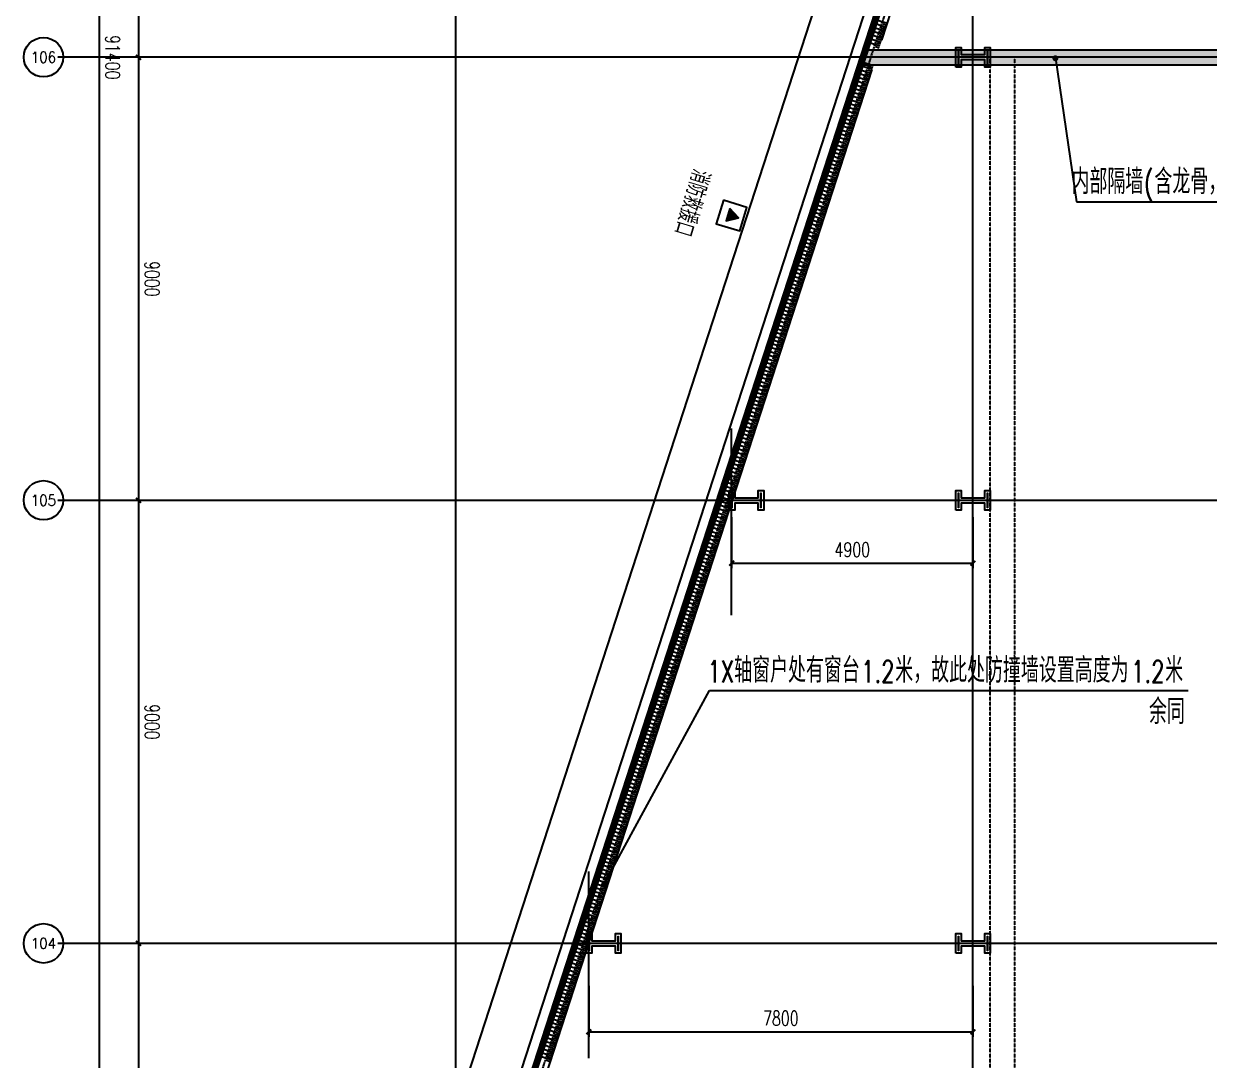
# Model space of a CAD drawing. Extents: x -954573 to 446329, y 489853 to 1226784.
# Drawn here: x -262730 to -238654, y 766445 to 787502 of the extents above; entities that cross this region are included whole.
import ezdxf
from ezdxf.enums import TextEntityAlignment as Align

# ---------------------------------------------------------------- set-up
doc = ezdxf.new("R2010")
doc.units = 0
doc.header["$LTSCALE"] = 10
doc.header["$MEASUREMENT"] = 0
doc.linetypes.add('10平面$0$DOTE', pattern=[2.42, 2, -0.2, 0.02, -0.2])
doc.linetypes.add('10平面$1$DASH', pattern=[0.35, 0.25, -0.1])
doc.layers.get('Defpoints').update_dxf_attribs({"color": 210})
for name, color, linetype in [('10平面$0$99平面图例外参$0$A-HATCH-2', 251, 'Continuous'), ('10平面$0$A-AXIS-D', 8, 'Continuous'), ('10平面$0$A-AXIS-DOTE', 8, '10平面$0$DOTE'), ('10平面$0$A-AXIS-DP', 8, 'Continuous'), ('10平面$0$A-HATCH-2', 8, 'Continuous'), ('10平面$0$A-LIN-V', 8, 'Continuous'), ('10平面$0$A-TEXT', 8, 'Continuous'), ('10平面$0$A-WINDOW', 8, 'Continuous'), ('10平面$0$AS-WALL', 8, 'Continuous'), ('10平面$0$DIM_SYMB', 8, 'Continuous'), ('10平面$0$PUB_HATCH', 8, 'Continuous'), ('10平面$0$PUB_TEXT', 8, 'Continuous'), ('10平面$0$RP-N2-01$0$$0$A-WIND-J', 8, 'Continuous'), ('10平面$0$RP-N2-01$0$A-WIND-J', 8, 'Continuous'), ('10平面$0$建-墙-幕', 8, 'Continuous'), ('A-LIN-V', 9, 'Continuous')]:
    doc.layers.add(name, color=color, linetype=linetype)
doc.layers.add('10平面$0$S-col', color=2, linetype='Continuous', lineweight=0)
doc.styles.add('10平面$0$_TCH_AXIS', font='COMPLEX', dxfattribs={"bigfont": 'GBCBIG'})
doc.styles.add('10平面$0$_TCH_DIM', font='SIMPLEX', dxfattribs={"bigfont": 'GBCBIG'})
doc.styles.add('10平面$0$_TCH_DIM_T3', font='SIMPLEX', dxfattribs={"width": 0.705882, "bigfont": 'GBCBIG'})
doc.dimstyles.new('10平面$0$_TCH_ARCH&&100', dxfattribs={"dimtxt": 297.5, "dimasz": 100, "dimexe": 100, "dimexo": 100, "dimgap": 126.25, "dimtad": 1, "dimdec": 0, "dimzin": 0, "dimdsep": 46, "dimtxsty": '10平面$0$_TCH_DIM_T3', "dimblk": '10平面$0$_ArchTick', "dimcen": 0.09, "dimclrt": 7, "dimazin": 2, "dimtfac": 1, "dimtdec": 0, "dimtix": 1, "dimtmove": 2, "dimatfit": 3, "dimfxl": 0, "dimtolj": 1, "dimtzin": 0, "dimarcsym": 0})
doc.dimstyles.new('10平面$0$_TCH_ARCH&&80', dxfattribs={"dimtxt": 238, "dimasz": 80, "dimexe": 80, "dimexo": 80, "dimgap": 101, "dimtad": 1, "dimdec": 0, "dimzin": 0, "dimdsep": 46, "dimtxsty": '10平面$0$_TCH_DIM_T3', "dimblk": '10平面$0$_ArchTick', "dimcen": 0.09, "dimclrt": 7, "dimazin": 2, "dimtfac": 1, "dimtdec": 0, "dimtix": 1, "dimtmove": 2, "dimatfit": 3, "dimfxl": 0, "dimtolj": 1, "dimtzin": 0, "dimarcsym": 0})

# ---------------------------------------------------------------- blocks, each defined once
blk = doc.blocks.new('10平面$0$_ArchTick')
at = {"color": 0, "linetype": 'ByBlock', "const_width": 0.4}
blk.add_lwpolyline([(-0.5, -0.5), (0.5, 0.5)], dxfattribs=at)
blk = doc.blocks.new('*D2918')
at = {"layer": '10平面$0$A-AXIS-D', "color": 0, "lineweight": -2}
for p, q in [((-38704, -36000), (-39762, -36000)), ((-39662, -36000), (-39662, -45000)), ((-38704, -45000), (-39762, -45000))]:
    blk.add_line(p, q, dxfattribs=at)
at = {"layer": 'Defpoints', "color": 0}
for p in [(-38604, -36000), (-39662, -45000), (-38604, -45000)]:
    blk.add_point(p, dxfattribs=at)
at = {"layer": '10平面$0$A-AXIS-D', "color": 0, "lineweight": -2, "xscale": 100, "yscale": 100, "zscale": 100}
for p, rotation in [((-39662, -36000), 90), ((-39662, -45000), 270)]:
    blk.add_blockref('10平面$0$_ArchTick', p, dxfattribs=dict(at, rotation=rotation))
at = {"layer": '10平面$0$A-AXIS-D', "color": 7, "insert": (-39387, -40500), "char_height": 297.5, "attachment_point": 5, "rotation": 270, "style": '10平面$0$_TCH_DIM_T3'}
blk.add_mtext('\\A1;9000', dxfattribs=at)
blk = doc.blocks.new('*D2919')
at = {"layer": '10平面$0$A-AXIS-D', "color": 0, "lineweight": -2}
for p, q in [((-38704, -27000), (-39762, -27000)), ((-39662, -27000), (-39662, -36000)), ((-38704, -36000), (-39762, -36000))]:
    blk.add_line(p, q, dxfattribs=at)
at = {"layer": 'Defpoints', "color": 0}
for p in [(-38604, -27000), (-39662, -36000), (-38604, -36000)]:
    blk.add_point(p, dxfattribs=at)
at = {"layer": '10平面$0$A-AXIS-D', "color": 0, "lineweight": -2, "xscale": 100, "yscale": 100, "zscale": 100}
for p, rotation in [((-39662, -27000), 90), ((-39662, -36000), 270)]:
    blk.add_blockref('10平面$0$_ArchTick', p, dxfattribs=dict(at, rotation=rotation))
at = {"layer": '10平面$0$A-AXIS-D', "color": 7, "insert": (-39387, -31500), "char_height": 297.5, "attachment_point": 5, "rotation": 270, "style": '10平面$0$_TCH_DIM_T3'}
blk.add_mtext('\\A1;9000', dxfattribs=at)
blk = doc.blocks.new('*D2920')
at = {"layer": '10平面$0$A-AXIS-D', "color": 0, "lineweight": -2}
for p, q in [((-38704, -18000), (-39762, -18000)), ((-39662, -18000), (-39662, -27000)), ((-38704, -27000), (-39762, -27000))]:
    blk.add_line(p, q, dxfattribs=at)
at = {"layer": 'Defpoints', "color": 0}
for p in [(-38604, -18000), (-39662, -27000), (-38604, -27000)]:
    blk.add_point(p, dxfattribs=at)
at = {"layer": '10平面$0$A-AXIS-D', "color": 0, "lineweight": -2, "xscale": 100, "yscale": 100, "zscale": 100}
for p, rotation in [((-39662, -18000), 90), ((-39662, -27000), 270)]:
    blk.add_blockref('10平面$0$_ArchTick', p, dxfattribs=dict(at, rotation=rotation))
at = {"layer": '10平面$0$A-AXIS-D', "color": 7, "insert": (-39387, -22500), "char_height": 297.5, "attachment_point": 5, "rotation": 270, "style": '10平面$0$_TCH_DIM_T3'}
blk.add_mtext('\\A1;9000', dxfattribs=at)
blk = doc.blocks.new('*D2921')
at = {"layer": '10平面$0$A-AXIS-D', "color": 0, "lineweight": -2}
for p, q in [((-38704, -9000), (-39762, -9000)), ((-39662, -9000), (-39662, -18000)), ((-38704, -18000), (-39762, -18000))]:
    blk.add_line(p, q, dxfattribs=at)
at = {"layer": 'Defpoints', "color": 0}
for p in [(-38604, -9000), (-39662, -18000), (-38604, -18000)]:
    blk.add_point(p, dxfattribs=at)
at = {"layer": '10平面$0$A-AXIS-D', "color": 0, "lineweight": -2, "xscale": 100, "yscale": 100, "zscale": 100}
for p, rotation in [((-39662, -9000), 90), ((-39662, -18000), 270)]:
    blk.add_blockref('10平面$0$_ArchTick', p, dxfattribs=dict(at, rotation=rotation))
at = {"layer": '10平面$0$A-AXIS-D', "color": 7, "insert": (-39387, -13500), "char_height": 297.5, "attachment_point": 5, "rotation": 270, "style": '10平面$0$_TCH_DIM_T3'}
blk.add_mtext('\\A1;9000', dxfattribs=at)
blk = doc.blocks.new('*D3044')
at = {"layer": '10平面$0$A-AXIS-D', "color": 0, "lineweight": -2}
for p, q in [((-38804, 27700), (-40562, 27700)), ((-40462, 27700), (-40462, -63700)), ((-38804, -63700), (-40562, -63700))]:
    blk.add_line(p, q, dxfattribs=at)
at = {"layer": 'Defpoints', "color": 0}
for p in [(-38704, 27700), (-40462, -63700), (-38704, -63700)]:
    blk.add_point(p, dxfattribs=at)
at = {"layer": '10平面$0$A-AXIS-D', "color": 0, "lineweight": -2, "xscale": 100, "yscale": 100, "zscale": 100}
for p, rotation in [((-40462, 27700), 90), ((-40462, -63700), 270)]:
    blk.add_blockref('10平面$0$_ArchTick', p, dxfattribs=dict(at, rotation=rotation))
at = {"layer": '10平面$0$A-AXIS-D', "color": 7, "insert": (-40187, -18000), "char_height": 297.5, "attachment_point": 5, "rotation": 270, "style": '10平面$0$_TCH_DIM_T3'}
blk.add_mtext('\\A1;91400', dxfattribs=at)
blk = doc.blocks.new('*D3159')
at = {"layer": '10平面$0$A-AXIS-D', "color": 0, "lineweight": -2}
for p, q in [((-27618, -27340), (-27618, -28377)), ((-22718, -27340), (-22718, -28377)), ((-27618, -28277), (-22718, -28277))]:
    blk.add_line(p, q, dxfattribs=at)
at = {"layer": 'Defpoints', "color": 0}
for p in [(-27618, -27240), (-22718, -27240), (-22718, -28277)]:
    blk.add_point(p, dxfattribs=at)
at = {"layer": '10平面$0$A-AXIS-D', "color": 0, "lineweight": -2, "xscale": 100, "yscale": 100, "zscale": 100, "rotation": 180}
blk.add_blockref('10平面$0$_ArchTick', (-27618, -28277), dxfattribs=at)
at = {"layer": '10平面$0$A-AXIS-D', "color": 0, "lineweight": -2, "xscale": 100, "yscale": 100, "zscale": 100}
blk.add_blockref('10平面$0$_ArchTick', (-22718, -28277), dxfattribs=at)
at = {"layer": '10平面$0$A-AXIS-D', "color": 7, "insert": (-25168, -28002), "char_height": 297.5, "attachment_point": 5, "style": '10平面$0$_TCH_DIM_T3'}
blk.add_mtext('\\A1;4900', dxfattribs=at)
blk = doc.blocks.new('*D3160')
at = {"layer": '10平面$0$A-AXIS-D', "color": 0, "lineweight": -2}
for p, q in [((-30518, -36860), (-30518, -37897)), ((-22718, -36860), (-22718, -37897)), ((-30518, -37797), (-22718, -37797))]:
    blk.add_line(p, q, dxfattribs=at)
at = {"layer": 'Defpoints', "color": 0}
for p in [(-30518, -36760), (-22718, -36760), (-22718, -37797)]:
    blk.add_point(p, dxfattribs=at)
at = {"layer": '10平面$0$A-AXIS-D', "color": 0, "lineweight": -2, "xscale": 100, "yscale": 100, "zscale": 100, "rotation": 180}
blk.add_blockref('10平面$0$_ArchTick', (-30518, -37797), dxfattribs=at)
at = {"layer": '10平面$0$A-AXIS-D', "color": 0, "lineweight": -2, "xscale": 100, "yscale": 100, "zscale": 100}
blk.add_blockref('10平面$0$_ArchTick', (-22718, -37797), dxfattribs=at)
at = {"layer": '10平面$0$A-AXIS-D', "color": 7, "insert": (-26618, -37522), "char_height": 297.5, "attachment_point": 5, "style": '10平面$0$_TCH_DIM_T3'}
blk.add_mtext('\\A1;7800', dxfattribs=at)
blk = doc.blocks.new('10平面$0$_FZH')
at = {"layer": '10平面$0$A-HATCH-2'}
blk.add_lwpolyline([(-0.437, -0.25), (-0.437, 0.25), (-0.297, 0.25), (-0.297, 0.067), (0.298, 0.067), (0.298, 0.25), (0.438, 0.25), (0.438, -0.25), (0.298, -0.25), (0.298, -0.068), (-0.297, -0.068), (-0.297, -0.25)], close=True, dxfattribs=at)
at = {"layer": '10平面$0$S-col'}
blk.add_lwpolyline([(-0.375, -0.188), (-0.375, 0.187), (-0.36, 0.187), (-0.36, 0.005), (0.36, 0.005), (0.36, 0.187), (0.375, 0.187), (0.375, -0.188), (0.36, -0.188), (0.36, -0.005), (-0.36, -0.005), (-0.36, -0.188)], close=True, dxfattribs=at)
blk = doc.blocks.new('10平面$0$w4234324')
at = {"xscale": 800.0000000000005, "yscale": 800.0000000000005, "zscale": 800.0000000000005}
for p in [(-243454, 786820), (-248054, 777820), (-243454, 777820), (-250954, 768820), (-243454, 768820)]:
    blk.add_blockref('10平面$0$_FZH', p, dxfattribs=at)
blk = doc.blocks.new('10平面$0$3243243')
at = {"layer": '10平面$0$A-HATCH-2', "linetype": '10平面$1$DASH'}
for p, q in [((-243104.2, 741520), (-243104.2, 786820)), ((-242604.2, 741520), (-242604.2, 786820))]:
    blk.add_line(p, q, dxfattribs=at)
blk = doc.blocks.new('10平面$0$RP-N2-01$0$$0$xfjy')
at = {"layer": '10平面$0$RP-N2-01$0$$0$A-WIND-J'}
h = blk.add_hatch(color=256, dxfattribs=at)
h.dxf.hatch_style = 1
h.paths.add_polyline_path([(1141876, -26214), (1142135, -26214), (1142005, -25989)])
at = {"layer": '10平面$0$RP-N2-01$0$$0$A-WIND-J', "const_width": 25}
blk.add_lwpolyline([(1141755, -25889), (1141755, -26389), (1142255, -26389), (1142255, -25889)], close=True, dxfattribs=at)
at = {"layer": '10平面$0$RP-N2-01$0$$0$A-WIND-J'}
for points in [[(1141755, -26389), (1142255, -26389), (1142255, -25889), (1141755, -25889)], [(1141876, -26214), (1142135, -26214), (1142005, -25989)]]:
    blk.add_lwpolyline(points, close=True, dxfattribs=at)
blk = doc.blocks.new('10平面$0$RP-N2-01$0$xfjy')
at = {"layer": '10平面$0$RP-N2-01$0$$0$A-WIND-J'}
blk.add_blockref('10平面$0$RP-N2-01$0$$0$xfjy', (0, 0), dxfattribs=at)
blk = doc.blocks.new('10平面$0$1232')
at = {"layer": '10平面$0$RP-N2-01$0$A-WIND-J', "rotation": 253.2410415830264}
blk.add_blockref('10平面$0$RP-N2-01$0$xfjy', (105966, 1869566, 0), dxfattribs=at)
at = {"layer": '10平面$0$A-TEXT', "style": '10平面$0$_TCH_DIM'}
blk.add_text('消防救援口', height=384.1, rotation=253.241, dxfattribs=at).set_placement((-249140, 784581, 0))
blk = doc.blocks.new('10平面$0$99平面图例外参$0$$LinePat$填挖边坡')
at = {"color": 0}
for p, q in [((0, 0), (0, -1500)), ((300, 0), (300, -600))]:
    blk.add_line(p, q, dxfattribs=at)
at = {"layer": 'Defpoints', "color": 0}
blk.add_point((600, 0), dxfattribs=at)
blk = doc.blocks.new('10平面$0$34242343243')
at = {"layer": '10平面$0$A-LIN-V'}
for p, q in [((-245305, 787170), (-239618, 804695)), ((-254054, 760204), (-245499, 786570))]:
    blk.add_line(p, q, dxfattribs=at)
at = {"layer": '10平面$0$99平面图例外参$0$A-HATCH-2', "color": 203, "yscale": 0.1333333333333333, "zscale": 0.1333333333333333}
for p, xscale, rotation in [((-245196, 787505), 0.133872052025704, 252.0237134181384), ((-245271, 787276), 0.133872052025704, 252.0237134181384), ((-245246, 787352), 0.133872052025704, 252.0237134181384), ((-245221, 787428), 0.133872052025704, 252.0237134181384), ((-245345, 787046), 0.133872052025704, 252.0237134181384), ((-245320, 787123), 0.133872052025704, 252.0237134181384), ((-245295, 787199), 0.133872052025704, 252.0237134181384), ((-245524, 786493), 0.1335163821005239, 252.0237134181383), ((-245500, 786569), 0.1335163821005239, 252.0237134181383), ((-245475, 786645), 0.1335163821005239, 252.0237134181383), ((-245599, 786264), 0.1335163821005239, 252.0237134181383), ((-245574, 786341), 0.1335163821005239, 252.0237134181383), ((-245549, 786417), 0.1335163821005239, 252.0237134181383), ((-245673, 786036), 0.1335163821005239, 252.0237134181383), ((-245648, 786112), 0.1335163821005239, 252.0237134181383), ((-245623, 786188), 0.1335163821005239, 252.0237134181383), ((-245747, 785807), 0.1335163821005239, 252.0237134181383), ((-245722, 785883), 0.1335163821005239, 252.0237134181383), ((-245698, 785960), 0.1335163821005239, 252.0237134181383), ((-245821, 785579), 0.1335163821005239, 252.0237134181383), ((-245796, 785655), 0.1335163821005239, 252.0237134181383), ((-245772, 785731), 0.1335163821005239, 252.0237134181383), ((-245895, 785350), 0.1335163821005239, 252.0237134181383), ((-245871, 785426), 0.1335163821005239, 252.0237134181383), ((-245846, 785502), 0.1335163821005239, 252.0237134181383), ((-245994, 785045), 0.1335163821005239, 252.0237134181383), ((-245970, 785121), 0.1335163821005239, 252.0237134181383), ((-245945, 785198), 0.1335163821005239, 252.0237134181383), ((-245920, 785274), 0.1335163821005239, 252.0237134181383), ((-246068, 784817), 0.1335163821005239, 252.0237134181383), ((-246044, 784893), 0.1335163821005239, 252.0237134181383), ((-246019, 784969), 0.1335163821005239, 252.0237134181383), ((-246143, 784588), 0.1335163821005239, 252.0237134181383), ((-246118, 784664), 0.1335163821005239, 252.0237134181383), ((-246093, 784740), 0.1335163821005239, 252.0237134181383), ((-246217, 784359), 0.1335163821005239, 252.0237134181383), ((-246192, 784436), 0.1335163821005239, 252.0237134181383), ((-246167, 784512), 0.1335163821005239, 252.0237134181383), ((-246291, 784131), 0.1335163821005239, 252.0237134181383), ((-246266, 784207), 0.1335163821005239, 252.0237134181383), ((-246241, 784283), 0.1335163821005239, 252.0237134181383), ((-246365, 783902), 0.1335163821005239, 252.0237134181383), ((-246340, 783978), 0.1335163821005239, 252.0237134181383), ((-246316, 784055), 0.1335163821005239, 252.0237134181383), ((-246464, 783597), 0.1335163821005239, 252.0237134181383), ((-246439, 783674), 0.1335163821005239, 252.0237134181383), ((-246415, 783750), 0.1335163821005239, 252.0237134181383), ((-246390, 783826), 0.1335163821005239, 252.0237134181383), ((-246538, 783369), 0.1335163821005239, 252.0237134181383), ((-246513, 783445), 0.1335163821005239, 252.0237134181383), ((-246489, 783521), 0.1335163821005239, 252.0237134181383), ((-246612, 783140), 0.1335163821005239, 252.0237134181383), ((-246588, 783216), 0.1335163821005239, 252.0237134181383), ((-246563, 783293), 0.1335163821005239, 252.0237134181383), ((-246687, 782912), 0.1335163821005239, 252.0237134181383), ((-246662, 782988), 0.1335163821005239, 252.0237134181383), ((-246637, 783064), 0.1335163821005239, 252.0237134181383), ((-246761, 782683), 0.1335163821005239, 252.0237134181383), ((-246736, 782759), 0.1335163821005239, 252.0237134181383), ((-246711, 782835), 0.1335163821005239, 252.0237134181383), ((-246835, 782454), 0.1335163821005239, 252.0237134181383), ((-246810, 782531), 0.1335163821005239, 252.0237134181383), ((-246785, 782607), 0.1335163821005239, 252.0237134181383), ((-246909, 782226), 0.1335163821005239, 252.0237134181383), ((-246884, 782302), 0.1335163821005239, 252.0237134181383), ((-246860, 782378), 0.1335163821005239, 252.0237134181383), ((-247008, 781921), 0.1335163821005239, 252.0237134181383), ((-246983, 781997), 0.1335163821005239, 252.0237134181383), ((-246958, 782073), 0.1335163821005239, 252.0237134181383), ((-246934, 782150), 0.1335163821005239, 252.0237134181383), ((-247082, 781692), 0.1335163821005239, 252.0237134181383), ((-247057, 781769), 0.1335163821005239, 252.0237134181383), ((-247033, 781845), 0.1335163821005239, 252.0237134181383), ((-247156, 781464), 0.1335163821005239, 252.0237134181383), ((-247132, 781540), 0.1335163821005239, 252.0237134181383), ((-247107, 781616), 0.1335163821005239, 252.0237134181383), ((-247230, 781235), 0.1335163821005239, 252.0237134181383), ((-247206, 781311), 0.1335163821005239, 252.0237134181383), ((-247181, 781388), 0.1335163821005239, 252.0237134181383), ((-247305, 781007), 0.1335163821005239, 252.0237134181383), ((-247280, 781083), 0.1335163821005239, 252.0237134181383), ((-247255, 781159), 0.1335163821005239, 252.0237134181383), ((-247379, 780778), 0.1335163821005239, 252.0237134181383), ((-247354, 780854), 0.1335163821005239, 252.0237134181383), ((-247329, 780930), 0.1335163821005239, 252.0237134181383), ((-247478, 780473), 0.1335163821005239, 252.0237134181383), ((-247453, 780549), 0.1335163821005239, 252.0237134181383), ((-247428, 780626), 0.1335163821005239, 252.0237134181383), ((-247403, 780702), 0.1335163821005239, 252.0237134181383), ((-247552, 780245), 0.1335163821005239, 252.0237134181383), ((-247527, 780321), 0.1335163821005239, 252.0237134181383), ((-247502, 780397), 0.1335163821005239, 252.0237134181383), ((-247626, 780016), 0.1335163821005239, 252.0237134181383), ((-247601, 780092), 0.1335163821005239, 252.0237134181383), ((-247577, 780168), 0.1335163821005239, 252.0237134181383), ((-247700, 779787), 0.1335163821005239, 252.0237134181383), ((-247675, 779864), 0.1335163821005239, 252.0237134181383), ((-247651, 779940), 0.1335163821005239, 252.0237134181383), ((-247774, 779559), 0.1335163821005239, 252.0237134181383), ((-247750, 779635), 0.1335163821005239, 252.0237134181383), ((-247725, 779711), 0.1335163821005239, 252.0237134181383), ((-247849, 779330), 0.1335163821005239, 252.0237134181383), ((-247824, 779406), 0.1335163821005239, 252.0237134181383), ((-247799, 779483), 0.1335163821005239, 252.0237134181383), ((-247947, 779025), 0.1335163821005239, 252.0237134181383), ((-247923, 779102), 0.1335163821005239, 252.0237134181383), ((-247898, 779178), 0.1335163821005239, 252.0237134181383), ((-247873, 779254), 0.1335163821005239, 252.0237134181383), ((-248022, 778797), 0.1335163821005239, 252.0237134181383), ((-247997, 778873), 0.1335163821005239, 252.0237134181383), ((-247972, 778949), 0.1335163821005239, 252.0237134181383), ((-248096, 778568), 0.1335163821005239, 252.0237134181383), ((-248071, 778644), 0.1335163821005239, 252.0237134181383), ((-248046, 778721), 0.1335163821005239, 252.0237134181383), ((-248170, 778340), 0.1335163821005239, 252.0237134181383), ((-248145, 778416), 0.1335163821005239, 252.0237134181383), ((-248120, 778492), 0.1335163821005239, 252.0237134181383), ((-248244, 778111), 0.1335163821005239, 252.0237134181383), ((-248219, 778187), 0.1335163821005239, 252.0237134181383), ((-248195, 778263), 0.1335163821005239, 252.0237134181383), ((-248318, 777882), 0.1335163821005239, 252.0237134181383), ((-248294, 777959), 0.1335163821005239, 252.0237134181383), ((-248269, 778035), 0.1335163821005239, 252.0237134181383), ((-248417, 777578), 0.1335163821005239, 252.0237134181383), ((-248392, 777654), 0.1335163821005239, 252.0237134181383), ((-248368, 777730), 0.1335163821005239, 252.0237134181383), ((-248343, 777806), 0.1335163821005239, 252.0237134181383), ((-248491, 777349), 0.1335163821005239, 252.0237134181383), ((-248467, 777425), 0.1335163821005239, 252.0237134181383), ((-248442, 777501), 0.1335163821005239, 252.0237134181383), ((-248566, 777120), 0.1335163821005239, 252.0237134181383), ((-248541, 777197), 0.1335163821005239, 252.0237134181383), ((-248516, 777273), 0.1335163821005239, 252.0237134181383), ((-248640, 776892), 0.1335163821005239, 252.0237134181383), ((-248615, 776968), 0.1335163821005239, 252.0237134181383), ((-248590, 777044), 0.1335163821005239, 252.0237134181383), ((-248714, 776663), 0.1335163821005239, 252.0237134181383), ((-248689, 776739), 0.1335163821005239, 252.0237134181383), ((-248664, 776816), 0.1335163821005239, 252.0237134181383), ((-248788, 776435), 0.1335163821005239, 252.0237134181383), ((-248763, 776511), 0.1335163821005239, 252.0237134181383), ((-248739, 776587), 0.1335163821005239, 252.0237134181383), ((-248862, 776206), 0.1335163821005239, 252.0237134181383), ((-248837, 776282), 0.1335163821005239, 252.0237134181383), ((-248813, 776358), 0.1335163821005239, 252.0237134181383), ((-248961, 775901), 0.1335163821005239, 252.0237134181383), ((-248936, 775977), 0.1335163821005239, 252.0237134181383), ((-248912, 776054), 0.1335163821005239, 252.0237134181383), ((-248887, 776130), 0.1335163821005239, 252.0237134181383), ((-249035, 775673), 0.1335163821005239, 252.0237134181383), ((-249011, 775749), 0.1335163821005239, 252.0237134181383), ((-248986, 775825), 0.1335163821005239, 252.0237134181383), ((-249109, 775444), 0.1335163821005239, 252.0237134181383), ((-249085, 775520), 0.1335163821005239, 252.0237134181383), ((-249060, 775596), 0.1335163821005239, 252.0237134181383), ((-249184, 775215), 0.1335163821005239, 252.0237134181383), ((-249159, 775292), 0.1335163821005239, 252.0237134181383), ((-249134, 775368), 0.1335163821005239, 252.0237134181383), ((-249258, 774987), 0.1335163821005239, 252.0237134181383), ((-249233, 775063), 0.1335163821005239, 252.0237134181383), ((-249208, 775139), 0.1335163821005239, 252.0237134181383), ((-249332, 774758), 0.1335163821005239, 252.0237134181383), ((-249307, 774834), 0.1335163821005239, 252.0237134181383), ((-249282, 774911), 0.1335163821005239, 252.0237134181383), ((-249431, 774453), 0.1335163821005239, 252.0237134181383), ((-249406, 774530), 0.1335163821005239, 252.0237134181383), ((-249381, 774606), 0.1335163821005239, 252.0237134181383), ((-249357, 774682), 0.1335163821005239, 252.0237134181383), ((-249505, 774225), 0.1335163821005239, 252.0237134181383), ((-249480, 774301), 0.1335163821005239, 252.0237134181383), ((-249456, 774377), 0.1335163821005239, 252.0237134181383), ((-249579, 773996), 0.1335163821005239, 252.0237134181383), ((-249554, 774072), 0.1335163821005239, 252.0237134181383), ((-249530, 774149), 0.1335163821005239, 252.0237134181383), ((-249653, 773768), 0.1335163821005239, 252.0237134181383), ((-249629, 773844), 0.1335163821005239, 252.0237134181383), ((-249604, 773920), 0.1335163821005239, 252.0237134181383), ((-249728, 773539), 0.1335163821005239, 252.0237134181383), ((-249703, 773615), 0.1335163821005239, 252.0237134181383), ((-249678, 773691), 0.1335163821005239, 252.0237134181383), ((-249802, 773310), 0.1335163821005239, 252.0237134181383), ((-249777, 773387), 0.1335163821005239, 252.0237134181383), ((-249752, 773463), 0.1335163821005239, 252.0237134181383), ((-249901, 773006), 0.1335163821005239, 252.0237134181383), ((-249876, 773082), 0.1335163821005239, 252.0237134181383), ((-249851, 773158), 0.1335163821005239, 252.0237134181383), ((-249826, 773234), 0.1335163821005239, 252.0237134181383), ((-249975, 772777), 0.1335163821005239, 252.0237134181383), ((-249950, 772853), 0.1335163821005239, 252.0237134181383), ((-249925, 772929), 0.1335163821005239, 252.0237134181383), ((-250049, 772548), 0.1335163821005239, 252.0237134181383), ((-250024, 772625), 0.1335163821005239, 252.0237134181383), ((-249999, 772701), 0.1335163821005239, 252.0237134181383), ((-250123, 772320), 0.1335163821005239, 252.0237134181383), ((-250098, 772396), 0.1335163821005239, 252.0237134181383), ((-250074, 772472), 0.1335163821005239, 252.0237134181383), ((-250197, 772091), 0.1335163821005239, 252.0237134181383), ((-250173, 772167), 0.1335163821005239, 252.0237134181383), ((-250148, 772244), 0.1335163821005239, 252.0237134181383), ((-250271, 771863), 0.1335163821005239, 252.0237134181383), ((-250247, 771939), 0.1335163821005239, 252.0237134181383), ((-250222, 772015), 0.1335163821005239, 252.0237134181383), ((-250370, 771558), 0.1335163821005239, 252.0237134181383), ((-250346, 771634), 0.1335163821005239, 252.0237134181383), ((-250321, 771710), 0.1335163821005239, 252.0237134181383), ((-250296, 771786), 0.1335163821005239, 252.0237134181383), ((-250445, 771329), 0.1335163821005239, 252.0237134181383), ((-250420, 771405), 0.1335163821005239, 252.0237134181383), ((-250395, 771482), 0.1335163821005239, 252.0237134181383), ((-250519, 771101), 0.1335163821005239, 252.0237134181383), ((-250494, 771177), 0.1335163821005239, 252.0237134181383), ((-250469, 771253), 0.1335163821005239, 252.0237134181383), ((-250593, 770872), 0.1335163821005239, 252.0237134181383), ((-250568, 770948), 0.1335163821005239, 252.0237134181383), ((-250543, 771024), 0.1335163821005239, 252.0237134181383), ((-250667, 770643), 0.1335163821005239, 252.0237134181383), ((-250642, 770720), 0.1335163821005239, 252.0237134181383), ((-250618, 770796), 0.1335163821005239, 252.0237134181383), ((-250741, 770415), 0.1335163821005239, 252.0237134181383), ((-250716, 770491), 0.1335163821005239, 252.0237134181383), ((-250692, 770567), 0.1335163821005239, 252.0237134181383), ((-250815, 770186), 0.1335163821005239, 252.0237134181383), ((-250791, 770262), 0.1335163821005239, 252.0237134181383), ((-250766, 770339), 0.1335163821005239, 252.0237134181383), ((-250914, 769881), 0.1335163821005239, 252.0237134181383), ((-250890, 769958), 0.1335163821005239, 252.0237134181383), ((-250865, 770034), 0.1335163821005239, 252.0237134181383), ((-250840, 770110), 0.1335163821005239, 252.0237134181383), ((-250988, 769653), 0.1335163821005239, 252.0237134181383), ((-250964, 769729), 0.1335163821005239, 252.0237134181383), ((-250939, 769805), 0.1335163821005239, 252.0237134181383), ((-251063, 769424), 0.1335163821005239, 252.0237134181383), ((-251038, 769500), 0.1335163821005239, 252.0237134181383), ((-251013, 769577), 0.1335163821005239, 252.0237134181383), ((-251137, 769196), 0.1335163821005239, 252.0237134181383), ((-251112, 769272), 0.1335163821005239, 252.0237134181383), ((-251087, 769348), 0.1335163821005239, 252.0237134181383), ((-251211, 768967), 0.1335163821005239, 252.0237134181383), ((-251186, 769043), 0.1335163821005239, 252.0237134181383), ((-251162, 769119), 0.1335163821005239, 252.0237134181383), ((-251285, 768738), 0.1335163821005239, 252.0237134181383), ((-251260, 768815), 0.1335163821005239, 252.0237134181383), ((-251236, 768891), 0.1335163821005239, 252.0237134181383), ((-251384, 768434), 0.1335163821005239, 252.0237134181383), ((-251359, 768510), 0.1335163821005239, 252.0237134181383), ((-251335, 768586), 0.1335163821005239, 252.0237134181383), ((-251310, 768662), 0.1335163821005239, 252.0237134181383), ((-251458, 768205), 0.1335163821005239, 252.0237134181383), ((-251433, 768281), 0.1335163821005239, 252.0237134181383), ((-251409, 768357), 0.1335163821005239, 252.0237134181383), ((-251532, 767977), 0.1335163821005239, 252.0237134181383), ((-251508, 768053), 0.1335163821005239, 252.0237134181383), ((-251483, 768129), 0.1335163821005239, 252.0237134181383), ((-251607, 767748), 0.1335163821005239, 252.0237134181383), ((-251582, 767824), 0.1335163821005239, 252.0237134181383), ((-251557, 767900), 0.1335163821005239, 252.0237134181383), ((-251681, 767519), 0.1335163821005239, 252.0237134181383), ((-251656, 767596), 0.1335163821005239, 252.0237134181383), ((-251631, 767672), 0.1335163821005239, 252.0237134181383), ((-251755, 767291), 0.1335163821005239, 252.0237134181383), ((-251730, 767367), 0.1335163821005239, 252.0237134181383), ((-251705, 767443), 0.1335163821005239, 252.0237134181383), ((-251854, 766986), 0.1335163821005239, 252.0237134181383), ((-251829, 767062), 0.1335163821005239, 252.0237134181383), ((-251804, 767138), 0.1335163821005239, 252.0237134181383), ((-251780, 767215), 0.1335163821005239, 252.0237134181383), ((-251928, 766757), 0.1335163821005239, 252.0237134181383), ((-251903, 766834), 0.1335163821005239, 252.0237134181383), ((-251878, 766910), 0.1335163821005239, 252.0237134181383), ((-252002, 766529), 0.1335163821005239, 252.0237134181383), ((-251977, 766605), 0.1335163821005239, 252.0237134181383), ((-251953, 766681), 0.1335163821005239, 252.0237134181383), ((-252027, 766453), 0.1335163821005239, 252.0237134181383)]:
    blk.add_blockref('10平面$0$99平面图例外参$0$$LinePat$填挖边坡', p, dxfattribs=dict(at, xscale=xscale, rotation=rotation))
blk = doc.blocks.new('*D4336')
at = {"layer": '10平面$0$A-AXIS-DP', "color": 0, "lineweight": -2}
for p, q in [((-255496, 760622), (-236582, 818917)), ((-235516, 818571), (-236658, 818941)), ((-254430, 760276), (-255572, 760647))]:
    blk.add_line(p, q, dxfattribs=at)
at = {"layer": 'Defpoints', "color": 0}
for p in [(-236582, 818917), (-235440, 818546), (-254354, 760252)]:
    blk.add_point(p, dxfattribs=at)
at = {"layer": '10平面$0$A-AXIS-DP', "color": 0, "lineweight": -2, "xscale": 80, "yscale": 80, "zscale": 80}
for p, rotation in [((-236582, 818917), 72.02371341813642), ((-255496, 760622), 252.0237134181364)]:
    blk.add_blockref('10平面$0$_ArchTick', p, dxfattribs=dict(at, rotation=rotation))
at = {"layer": '10平面$0$A-AXIS-DP', "color": 7, "insert": (-246248, 789837), "char_height": 238, "attachment_point": 5, "rotation": 72.0237, "style": '10平面$0$_TCH_DIM_T3'}
blk.add_mtext('\\A1;61286', dxfattribs=at)
blk = doc.blocks.new('10平面$0$dote')
at = {"layer": '10平面$0$A-AXIS-D'}
for centre in [(-41593.5, -17998.9), (-41593.5, -26998.9), (-41593.5, -35998.9)]:
    blk.add_circle(centre, 400, dxfattribs=at)
at = {"layer": '10平面$0$A-AXIS-DOTE'}
for p, q in [((-33217.8, -68988.9), (-33217.8, 36667.3)), ((-22717.8, -68994), (-22717.8, 36662.3)), ((76282.2, -18000), (-41310, -18000)), ((-27617.8, -29330), (-27617.8, -25540)), ((76282.2, -27000), (-41310, -27000)), ((-30517.8, -38330), (-30517.8, -34540)), ((76282.2, -36000), (-41310, -36000))]:
    blk.add_line(p, q, dxfattribs=at)
at = {"layer": '10平面$0$A-AXIS-DOTE', "ltscale": 2}
blk.add_lwpolyline([(-35305.3, -50417.4), (-8818.8, 31214.7)], dxfattribs=at)
at = {"layer": '10平面$0$PUB_TEXT', "style": '10平面$0$_TCH_AXIS'}
for s, height, p, p2 in [('106', 220.59, (-41850.9, -18109.2), (-41336.2, -18109.2)), ('105', 220.59, (-41850.9, -27109.2), (-41336.2, -27109.2)), ('104', 213.22, (-41852.4, -36105.5), (-41334.6, -36105.5))]:
    blk.add_text(s, height=height, dxfattribs=at).set_placement(p, p2, align=Align.FIT)
at = {"layer": '10平面$0$A-AXIS-D'}
for base, p1, p2, picture, middle in [((-40461.9, -63700), (-38703.6, 27700), (-38703.6, -63700), '*D3044', (-40186.9, -18000)), ((-39661.9, -18000), (-38603.6, -9000), (-38603.6, -18000), '*D2921', (-39386.9, -13500)), ((-39661.9, -27000), (-38603.6, -18000), (-38603.6, -27000), '*D2920', (-39386.9, -22500)), ((-39661.9, -36000), (-38603.6, -27000), (-38603.6, -36000), '*D2919', (-39386.9, -31500)), ((-39661.9, -45000), (-38603.6, -36000), (-38603.6, -45000), '*D2918', (-39386.9, -40500))]:
    dim = blk.add_linear_dim(base=base, p1=p1, p2=p2, angle=270, dimstyle='10平面$0$_TCH_ARCH&&100', override={"dimgap": 0}, dxfattribs=at)
    dim.commit()
    dim.dimension.update_dxf_attribs({"geometry": picture, "text_midpoint": middle, "dimtype": 129, "text_rotation": 270})
for base, p1, p2, picture, middle in [((-22717.8, -28277.5), (-27617.8, -27240), (-22717.8, -27240), '*D3159', (-25167.8, -28002.5)), ((-22717.8, -37797.5), (-30517.8, -36760), (-22717.8, -36760), '*D3160', (-26617.8, -37522.5))]:
    dim = blk.add_linear_dim(base=base, p1=p1, p2=p2, angle=0, dimstyle='10平面$0$_TCH_ARCH&&100', override={"dimgap": 0}, dxfattribs=at)
    dim.commit()
    dim.dimension.update_dxf_attribs({"geometry": picture, "text_midpoint": middle, "dimtype": 129})
blk = doc.blocks.new('10平面')
at = {"layer": '10平面$0$PUB_HATCH'}
h = blk.add_hatch(dxfattribs=at)
h.set_pattern_fill('石膏板', color=256, scale=30, style=0)
h.set_pattern_definition([(45, (25.49, 21.51), (-75.000002, 75.000002), [24, -82.06602]), (135, (192.46, 21.51), (-75.000002, -75.000002), [24, -82.06602])])
h.paths.add_polyline_path([(-245580, 786970), (-245677.3, 786670), (-227254.2, 786670), (-227254.2, 786970)])
at = {"layer": '10平面$0$A-LIN-V'}
blk.add_lwpolyline([(-254554.2, 757820), (-254554.2, 760283.3), (-235630.1, 818607.8), (-235344.7, 818515.3)], dxfattribs=at)
at = {"layer": '10平面$0$AS-WALL'}
for p, q in [((-245580, 786970), (-227254.2, 786970)), ((-245677.3, 786670), (-227254.2, 786670))]:
    blk.add_line(p, q, dxfattribs=at)
at = {"layer": '10平面$0$DIM_SYMB'}
for p, q in [((-241780, 786800), (-241351.1, 783885.2)), ((-241780, 786800), (-241351.1, 783885.2)), ((-241351.1, 783885.2), (-231184.5, 783885.2)), ((-250944.2, 770020), (-248804.2, 773960)), ((-250944.2, 770020), (-248804.2, 773960)), ((-248804.2, 773960), (-239080, 773960))]:
    blk.add_line(p, q, dxfattribs=at)
at = {"layer": '10平面$0$DIM_SYMB', "const_width": 60}
for points in [[(-241784.4, 786829.7, 1), (-241775.6, 786770.3, 1)], [(-241784.4, 786829.7, 1), (-241775.6, 786770.3, 1)], [(-250958.5, 769993.6, 1), (-250929.9, 770046.4, 1)], [(-250958.5, 769993.6, 1), (-250929.9, 770046.4, 1)]]:
    blk.add_lwpolyline(points, format="xyb", close=True, dxfattribs=at)
at = {"layer": '10平面$0$建-墙-幕'}
for p, q in [((-245728.7, 786835.4), (-239888.4, 804835.4)), ((-245697, 786825.1), (-239856.7, 804825.1)), ((-245665.3, 786814.9), (-239825, 804814.9)), ((-245633.6, 786804.6), (-239793.3, 804804.6)), ((-254354.2, 760251.6), (-245728.7, 786835.4)), ((-254320.9, 760246.4), (-245697, 786825.1)), ((-254287.5, 760241.1), (-245665.3, 786814.9)), ((-254254.2, 760235.8), (-245633.6, 786804.6))]:
    blk.add_line(p, q, dxfattribs=at)
blk.add_blockref('10平面$0$1232', (0, 0))
at = {"layer": '10平面$0$A-AXIS-DP'}
blk.add_blockref('10平面$0$3243243', (0, 0), dxfattribs=at)
at = {"layer": '10平面$0$A-WINDOW'}
blk.add_blockref('10平面$0$w4234324', (0, 0), dxfattribs=at)
at = {"layer": '10平面$0$AS-WALL'}
blk.add_blockref('10平面$0$dote', (-220736.4, 804820), dxfattribs=at)
at = {"layer": '10平面$0$DIM_SYMB'}
blk.add_blockref('10平面$0$34242343243', (0, 0), dxfattribs=at)
at = {"layer": '10平面$0$PUB_TEXT', "style": '10平面$0$_TCH_DIM'}
for s, height, p in [('内部隔墙', 506.38, (-241453, 784042.7)), ('含龙骨，共', 506.38, (-239768.5, 784042.7)), ('轴窗户处有窗台', 506.38, (-248302.6, 774117.5)), ('米，故此处防撞墙设置高度为', 506.383, (-245032.3, 774117.5)), ('米', 506.4, (-239550.3, 774117.5)), ('余同', 506.38, (-239879.8, 773277.5))]:
    blk.add_text(s, height=height, dxfattribs=at).set_placement(p)
at = {"layer": '10平面$0$PUB_TEXT', "style": '10平面$0$_TCH_DIM', "width": 0.705882}
for s, height, p in [('(', 446.2, (-239978.5, 784042.7)), ('1X', 446.25, (-248842.6, 774117.5)), ('1.2', 446.25, (-245722.3, 774117.5)), ('1.2', 446.25, (-240240.3, 774117.5))]:
    blk.add_text(s, height=height, dxfattribs=at).set_placement(p)
at = {"layer": '10平面$0$A-AXIS-DP'}
dim = blk.add_aligned_dim(p1=(-254354.2, 760251.6), p2=(-235439.8, 818546.1), distance=1200.3, dimstyle='10平面$0$_TCH_ARCH&&80', dxfattribs=at)
dim.commit()
dim.dimension.update_dxf_attribs({"geometry": '*D4336', "text_midpoint": (-246248, 789837.2)})

msp = doc.modelspace()

# ---------------------------------------------------------------- block references
at = {"layer": 'A-LIN-V'}
msp.add_blockref('10平面', (0, 0), dxfattribs=at)

doc.saveas('drawing.dxf')
